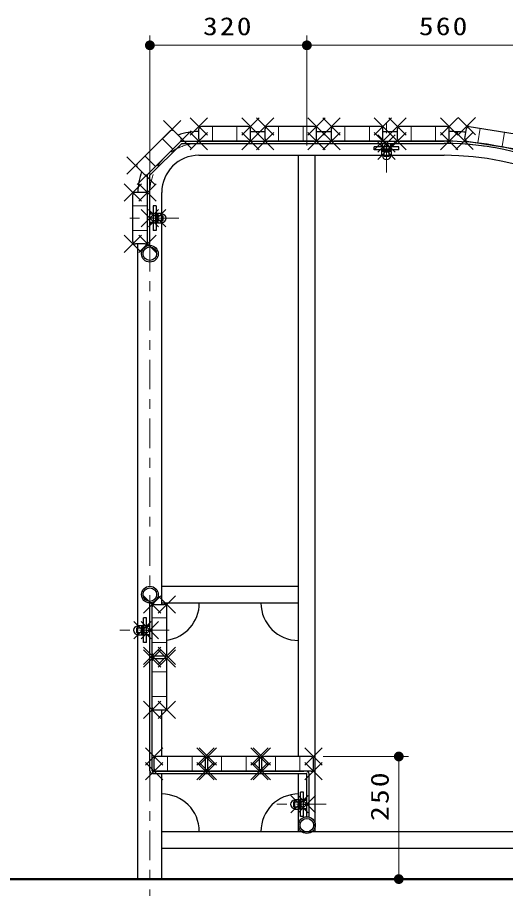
# Model space of a CAD drawing. Units: millimetres at full size, sheet at 1:20. Extents: x -7318 to 0, y -237 to 5140.
# Drawn here: x -4760 to -3765, y 1454 to 3230 of the extents above; entities that cross this region are included whole.
import ezdxf

# ---------------------------------------------------------------- set-up
doc = ezdxf.new("R2010")
doc.units = ezdxf.units.MM
doc.header["$LTSCALE"] = 20
doc.linetypes.add('USER1', pattern=[4.5, 2.5, -2])
doc.linetypes.add('USER2', pattern=[6, 3, -1, 1, -1])
doc.layers.add('layer1', color=7, linetype='Continuous', lineweight=25)
doc.styles.add('ＭＳ ゴシック', font='')
doc.styles.get('ＭＳ ゴシック').set_extended_font_data('MS Gothic')

# ---------------------------------------------------------------- blocks, each defined once
blk = doc.blocks.new('x')
at = {"color": 0, "linetype": 'Continuous', "lineweight": -2}
for p, q in [((-0.884, -0.884), (0.884, 0.884)), ((0.884, -0.884), (-0.884, 0.884))]:
    blk.add_line(p, q, dxfattribs=at)
blk = doc.blocks.new('filled_dot')
at = {"color": 0, "linetype": 'Continuous', "lineweight": -2, "const_width": 1.25}
blk.add_lwpolyline([(-0.625, 0, 1), (0.625, 0, 1)], format="xyb", close=True, dxfattribs=at)

msp = doc.modelspace()

# ---------------------------------------------------------------- linework, layer by layer
at = {"layer": 'layer1', "lineweight": 13}
for p, q in [((-4490.09, 2893.48), (-4490.09, 3193.48)), ((-4170.09, 2969.18), (-4170.09, 3193.48)), ((-4490.09, 3173.48), (-4170.09, 3173.48)), ((-4170.09, 3173.48), (-3610.09, 3173.48)), ((-4136.59, 1723.48), (-3962.69, 1723.48)), ((-3982.69, 1723.48), (-3982.69, 1473.48))]:
    msp.add_line(p, q, dxfattribs=at)
at = {"layer": 'layer1', "linetype": 'USER2', "lineweight": 13}
for p, q in [((-4007.58, 2914.35), (-4007.58, 3022.75)), ((-4290.09, 2973.48), (-3890.09, 2973.48)), ((-4490.09, 1392.3), (-4490.09, 2873.48)), ((-4430.96, 2820.98), (-4539.36, 2820.98)), ((-4485.59, 2005.98), (-4455.59, 2005.98)), ((-4450.96, 1980.98), (-4559.36, 1980.98)), ((-4485.59, 1955.98), (-4455.59, 1955.98)), ((-4485.59, 1895.98), (-4455.59, 1895.98)), ((-4485.59, 1845.98), (-4455.59, 1845.98)), ((-4454.09, 1693.48), (-4454.09, 1723.48)), ((-4404.09, 1693.48), (-4404.09, 1723.48)), ((-4344.09, 1693.48), (-4344.09, 1723.48)), ((-4294.09, 1693.48), (-4294.09, 1723.48)), ((-4234.09, 1693.48), (-4234.09, 1723.48)), ((-4184.09, 1693.48), (-4184.09, 1723.48)), ((-4130.96, 1625.98), (-4239.36, 1625.98))]:
    msp.add_line(p, q, dxfattribs=at)
at = {"layer": 'layer1', "color": 140}
for p, q in [((-4390.09, 2982.98), (-4390.09, 3002.98)), ((-4290.09, 3007.98), (-4385.09, 3007.98)), ((-4285.09, 2982.98), (-4285.09, 3002.98)), ((-4255.09, 2982.98), (-4255.09, 3002.98)), ((-4155.09, 3007.98), (-4250.09, 3007.98)), ((-4150.09, 2982.98), (-4150.09, 3002.98)), ((-4120.09, 2982.98), (-4120.09, 3002.98)), ((-4020.09, 3007.98), (-4115.09, 3007.98)), ((-4015.09, 2982.98), (-4015.09, 3002.98)), ((-3985.09, 2982.98), (-3985.09, 3002.98)), ((-3885.09, 3007.98), (-3980.09, 3007.98)), ((-3880.09, 2982.98), (-3880.09, 3002.98)), ((-3847.89, 2983.78), (-3844.8, 3003.54)), ((-3839.09, 3007.71), (-3745.23, 2993.05)), ((-4448.43, 2999), (-4515.61, 2931.82)), ((-4427.22, 2984.85), (-4441.36, 2999)), ((-4427.22, 2977.78), (-4494.39, 2910.61)), ((-4425.15, 2973.48), (-4490.09, 2908.54)), ((-4427.02, 2977.98), (-3890.09, 2977.98)), ((-4425.15, 2973.48), (-3890.09, 2973.48)), ((-4290.09, 2977.98), (-4385.09, 2977.98)), ((-4155.09, 2977.98), (-4250.09, 2977.98)), ((-4020.09, 2977.98), (-4115.09, 2977.98)), ((-3885.09, 2977.98), (-3980.09, 2977.98)), ((-3843.72, 2978.07), (-3749.86, 2963.41)), ((-4501.46, 2910.61), (-4515.61, 2924.75)), ((-4494.59, 2765.48), (-4494.59, 2910.41)), ((-4490.09, 2765.48), (-4490.09, 2908.55)), ((-4524.59, 2773.48), (-4524.59, 2868.48)), ((-4499.59, 2873.48), (-4519.59, 2873.48)), ((-4494.59, 2773.48), (-4494.59, 2868.48)), ((-4499.59, 2768.48), (-4519.59, 2768.48))]:
    msp.add_line(p, q, dxfattribs=at)
at = {"layer": 'layer1', "color": 140, "linetype": 'USER2', "lineweight": 13}
for p, q in [((-4362.59, 2977.98), (-4362.59, 3007.98)), ((-4312.59, 2977.98), (-4312.59, 3007.98)), ((-4227.59, 2977.98), (-4227.59, 3007.98)), ((-4177.59, 2977.98), (-4177.59, 3007.98)), ((-4092.59, 2977.98), (-4092.59, 3007.98)), ((-4042.59, 2977.98), (-4042.59, 3007.98)), ((-3957.59, 2977.98), (-3957.59, 3007.98)), ((-3907.59, 2977.98), (-3907.59, 3007.98)), ((-3821.49, 2974.6), (-3816.86, 3004.24)), ((-3772.09, 2966.88), (-3767.46, 2996.52)), ((-4443.13, 2961.87), (-4464.34, 2983.09)), ((-4478.48, 2926.52), (-4499.7, 2947.73)), ((-4494.59, 2845.98), (-4524.59, 2845.98)), ((-4494.59, 2795.98), (-4524.59, 2795.98))]:
    msp.add_line(p, q, dxfattribs=at)
at = {"layer": 'layer1', "color": 3}
for p, q in [((-4285.09, 2997.78), (-4255.09, 2997.78)), ((-4150.09, 2997.78), (-4120.09, 2997.78)), ((-4015.09, 2997.78), (-3985.09, 2997.78)), ((-4390.09, 2949.18), (-3890.09, 2949.18)), ((-4465.79, 1723.48), (-4465.79, 1818.48)), ((-4465.79, 1473.48), (-4465.79, 1688.98)), ((-4187.09, 1570.48), (-4187.09, 1688.98))]:
    msp.add_line(p, q, dxfattribs=at)
at = {"layer": 'layer1'}
for p, q in [((-3982.58, 2966.48), (-4032.58, 2966.48)), ((-4032.58, 2960.48), (-4032.58, 2966.48)), ((-4016.08, 2970.48), (-4019.08, 2973.48)), ((-4016.08, 2966.48), (-4016.08, 2973.48)), ((-3999.08, 2966.48), (-4016.08, 2966.48)), ((-4007.58, 2966.48), (-4007.58, 2973.48)), ((-3999.08, 2966.48), (-3999.08, 2973.48)), ((-3999.08, 2970.48), (-3996.08, 2973.48)), ((-3982.58, 2960.48), (-3982.58, 2966.48)), ((-3982.58, 2960.48), (-4032.58, 2960.48)), ((-3997.08, 2961.98), (-4018.08, 2961.98)), ((-4018.08, 2959.98), (-4018.08, 2961.98)), ((-3997.08, 2959.98), (-4018.08, 2959.98)), ((-3997.78, 2956.98), (-4017.38, 2956.98)), ((-4017.38, 2948.98), (-4017.38, 2956.98)), ((-3997.78, 2948.98), (-4017.38, 2948.98)), ((-4016.98, 2956.98), (-4016.98, 2959.98)), ((-4012.58, 2948.98), (-4012.58, 2956.98)), ((-4008.1, 2956.98), (-4009.19, 2959.98)), ((-4005.97, 2956.98), (-4007.06, 2959.98)), ((-4002.58, 2948.98), (-4002.58, 2956.98)), ((-3998.18, 2956.98), (-3998.18, 2959.98)), ((-3997.78, 2948.98), (-3997.78, 2956.98)), ((-3997.08, 2959.98), (-3997.08, 2961.98)), ((-4483.09, 2845.98), (-4483.09, 2795.98)), ((-4477.09, 2845.98), (-4483.09, 2845.98)), ((-4477.09, 2845.98), (-4477.09, 2795.98)), ((-4487.09, 2829.48), (-4490.09, 2832.48)), ((-4483.09, 2829.48), (-4490.09, 2829.48)), ((-4483.09, 2829.48), (-4483.09, 2812.48)), ((-4478.59, 2831.48), (-4478.59, 2810.48)), ((-4476.59, 2831.48), (-4478.59, 2831.48)), ((-4476.59, 2831.48), (-4476.59, 2810.48)), ((-4473.59, 2830.38), (-4476.59, 2830.38)), ((-4473.59, 2830.78), (-4473.59, 2811.18)), ((-4465.59, 2830.78), (-4473.59, 2830.78)), ((-4465.59, 2825.98), (-4473.59, 2825.98)), ((-4465.59, 2830.78), (-4465.59, 2811.18)), ((-4483.09, 2820.98), (-4490.09, 2820.98)), ((-4483.09, 2812.48), (-4490.09, 2812.48)), ((-4487.09, 2812.48), (-4490.09, 2809.48)), ((-4476.59, 2810.48), (-4478.59, 2810.48)), ((-4473.59, 2822.6), (-4476.59, 2821.5)), ((-4473.59, 2820.47), (-4476.59, 2819.37)), ((-4473.59, 2811.58), (-4476.59, 2811.58)), ((-4465.59, 2815.98), (-4473.59, 2815.98)), ((-4465.59, 2811.18), (-4473.59, 2811.18)), ((-4477.09, 2795.98), (-4483.09, 2795.98)), ((-4490.09, 1694.48), (-4490.09, 2036.48)), ((-4485.59, 1694.48), (-4485.59, 2036.48)), ((-4514.59, 1971.18), (-4514.59, 1990.78)), ((-4514.59, 1990.78), (-4506.59, 1990.78)), ((-4506.59, 1971.18), (-4506.59, 1990.78)), ((-4506.59, 1990.38), (-4503.59, 1990.38)), ((-4503.59, 1970.48), (-4503.59, 1991.48)), ((-4503.59, 1991.48), (-4501.59, 1991.48)), ((-4503.09, 1955.98), (-4503.09, 2005.98)), ((-4497.09, 2005.98), (-4503.09, 2005.98)), ((-4501.59, 1970.48), (-4501.59, 1991.48)), ((-4497.09, 1955.98), (-4497.09, 2005.98)), ((-4497.09, 1989.48), (-4490.09, 1989.48)), ((-4497.09, 1972.48), (-4497.09, 1989.48)), ((-4493.09, 1989.48), (-4490.09, 1992.48)), ((-4514.59, 1985.98), (-4506.59, 1985.98)), ((-4514.59, 1975.98), (-4506.59, 1975.98)), ((-4506.59, 1981.5), (-4503.59, 1982.6)), ((-4506.59, 1979.37), (-4503.59, 1980.47)), ((-4506.59, 1971.58), (-4503.59, 1971.58)), ((-4497.09, 1980.98), (-4490.09, 1980.98)), ((-4497.09, 1972.48), (-4490.09, 1972.48)), ((-4493.09, 1972.48), (-4490.09, 1969.48)), ((-4514.59, 1971.18), (-4506.59, 1971.18)), ((-4503.59, 1970.48), (-4501.59, 1970.48)), ((-4497.09, 1955.98), (-4503.09, 1955.98)), ((-4484.59, 1693.48), (-4176.09, 1693.48)), ((-4484.59, 1688.98), (-4171.09, 1688.98)), ((-4170.09, 1600.48), (-4170.09, 1687.98)), ((-4165.59, 1600.48), (-4165.59, 1688.98)), ((-4194.59, 1616.18), (-4194.59, 1635.78)), ((-4194.59, 1635.78), (-4186.59, 1635.78)), ((-4186.59, 1616.18), (-4186.59, 1635.78)), ((-4186.59, 1635.38), (-4183.59, 1635.38)), ((-4183.59, 1615.48), (-4183.59, 1636.48)), ((-4183.59, 1636.48), (-4181.59, 1636.48)), ((-4183.09, 1600.98), (-4183.09, 1650.98)), ((-4177.09, 1650.98), (-4183.09, 1650.98)), ((-4181.59, 1615.48), (-4181.59, 1636.48)), ((-4177.09, 1600.98), (-4177.09, 1650.98)), ((-4177.09, 1634.48), (-4170.09, 1634.48)), ((-4177.09, 1617.48), (-4177.09, 1634.48)), ((-4173.09, 1634.48), (-4170.09, 1637.48)), ((-4194.59, 1630.98), (-4186.59, 1630.98)), ((-4194.59, 1620.98), (-4186.59, 1620.98)), ((-4186.59, 1626.5), (-4183.59, 1627.6)), ((-4186.59, 1624.37), (-4183.59, 1625.47)), ((-4186.59, 1616.58), (-4183.59, 1616.58)), ((-4177.09, 1625.98), (-4170.09, 1625.98)), ((-4177.09, 1617.48), (-4170.09, 1617.48)), ((-4173.09, 1617.48), (-4170.09, 1614.48)), ((-4194.59, 1616.18), (-4186.59, 1616.18)), ((-4183.59, 1615.48), (-4181.59, 1615.48)), ((-4177.09, 1600.98), (-4183.09, 1600.98))]:
    msp.add_line(p, q, dxfattribs=at)
at = {"layer": 'layer1', "linetype": 'USER1', "lineweight": 13}
for p, q in [((-4012.58, 2961.98), (-4012.58, 2966.48)), ((-4002.58, 2961.98), (-4002.58, 2966.48)), ((-4012.58, 2946.48), (-4012.58, 2948.98)), ((-4002.58, 2946.48), (-4002.58, 2948.98)), ((-4002.58, 2946.48), (-4012.58, 2946.48)), ((-4478.59, 2825.98), (-4483.09, 2825.98)), ((-4463.09, 2825.98), (-4465.59, 2825.98)), ((-4463.09, 2825.98), (-4463.09, 2815.98)), ((-4478.59, 2815.98), (-4483.09, 2815.98)), ((-4463.09, 2815.98), (-4465.59, 2815.98)), ((-4517.09, 1985.98), (-4514.59, 1985.98)), ((-4517.09, 1975.98), (-4517.09, 1985.98)), ((-4517.09, 1975.98), (-4514.59, 1975.98)), ((-4501.59, 1985.98), (-4497.09, 1985.98)), ((-4501.59, 1975.98), (-4497.09, 1975.98)), ((-4197.09, 1630.98), (-4194.59, 1630.98)), ((-4197.09, 1620.98), (-4197.09, 1630.98)), ((-4197.09, 1620.98), (-4194.59, 1620.98)), ((-4181.59, 1630.98), (-4177.09, 1630.98)), ((-4181.59, 1620.98), (-4177.09, 1620.98))]:
    msp.add_line(p, q, dxfattribs=at)
at = {"layer": 'layer1', "color": 70}
for p, q in [((-4187.09, 1723.48), (-4187.09, 2949.18)), ((-4153.09, 1570.48), (-4153.09, 2949.18)), ((-4465.79, 2033.48), (-4465.79, 2873.48)), ((-4514.39, 1473.48), (-4514.39, 2768.48)), ((-4465.79, 2070.48), (-4187.09, 2070.48)), ((-4465.79, 2036.48), (-4187.09, 2036.48)), ((-4465.79, 1570.48), (-3314.39, 1570.48)), ((-4465.79, 1536.48), (-3314.39, 1536.48))]:
    msp.add_line(p, q, dxfattribs=at)
at = {"layer": 'layer1', "color": 40}
for p, q in [((-4485.59, 1933.48), (-4485.59, 2028.48)), ((-4480.59, 2033.48), (-4460.59, 2033.48)), ((-4455.59, 1933.48), (-4455.59, 2028.48)), ((-4485.59, 1823.48), (-4485.59, 1918.48)), ((-4480.59, 1928.48), (-4460.59, 1928.48)), ((-4480.59, 1923.48), (-4460.59, 1923.48)), ((-4455.59, 1823.48), (-4455.59, 1918.48)), ((-4480.59, 1818.48), (-4460.59, 1818.48)), ((-4381.59, 1723.48), (-4476.59, 1723.48)), ((-4271.59, 1723.48), (-4366.59, 1723.48)), ((-4161.59, 1723.48), (-4256.59, 1723.48)), ((-4481.59, 1698.48), (-4481.59, 1718.48)), ((-4376.59, 1698.48), (-4376.59, 1718.48)), ((-4371.59, 1698.48), (-4371.59, 1718.48)), ((-4266.59, 1698.48), (-4266.59, 1718.48)), ((-4261.59, 1698.48), (-4261.59, 1718.48)), ((-4156.59, 1698.48), (-4156.59, 1718.48)), ((-4381.59, 1693.48), (-4476.59, 1693.48)), ((-4271.59, 1693.48), (-4366.59, 1693.48)), ((-4161.59, 1693.48), (-4256.59, 1693.48))]:
    msp.add_line(p, q, dxfattribs=at)
at = {"layer": 'layer1', "color": 32, "lineweight": 50}
for p, q in [((-6831.62, 1473.48), (-3314.39, 1473.48)), ((-4465.79, 1473.48), (-3161.91, 1473.48))]:
    msp.add_line(p, q, dxfattribs=at)
at = {"layer": 'layer1', "color": 140}
for radius in [17, 13.8]:
    msp.add_circle((-4490.09, 2748.48), radius, dxfattribs=at)
at = {"layer": 'layer1', "color": 3}
for centre, radius in [((-4490.09, 2053.48), 17), ((-4490.09, 2053.48), 13.8), ((-4170.09, 1583.48), 17), ((-4170.09, 1583.48), 13.8)]:
    msp.add_circle(centre, radius, dxfattribs=at)
at = {"layer": 'layer1', "color": 140}
for centre, radius, start, end in [((-4385.09, 3002.98), 5, 90, 180), ((-4290.09, 3002.98), 5, 0, 90), ((-4250.09, 3002.98), 5, 90, 180), ((-4155.09, 3002.98), 5, 0, 90), ((-4115.09, 3002.98), 5, 90, 180), ((-4020.09, 3002.98), 5, 0, 90), ((-3980.09, 3002.98), 5, 90, 180), ((-3885.09, 3002.98), 5, 0, 90), ((-3839.86, 3002.77), 5, 81.12074, 171.12074), ((-4444.89, 2995.46), 5, 45, 135), ((-4430.75, 2981.32), 5, 315, 45), ((-4385.09, 2982.98), 5, 180, 270), ((-4290.09, 2982.98), 5, 270, 0), ((-4250.09, 2982.98), 5, 180, 270), ((-4155.09, 2982.98), 5, 270, 0), ((-4115.09, 2982.98), 5, 180, 270), ((-4020.09, 2982.98), 5, 270, 0), ((-3980.09, 2982.98), 5, 180, 270), ((-3890.09, 2373.48), 604.5, 37.30877, 90), ((-3890.09, 2373.48), 600, 36.87343, 90), ((-3885.09, 2982.98), 5, 270, 0), ((-3842.95, 2983.01), 5, 171.12074, 261.12074), ((-4512.07, 2928.29), 5, 135, 225), ((-4497.93, 2914.14), 5, 225, 315), ((-4519.59, 2868.48), 5, 90, 180), ((-4499.59, 2868.48), 5, 0, 90), ((-4519.59, 2773.48), 5, 180, 270), ((-4499.59, 2773.48), 5, 270, 0)]:
    msp.add_arc(centre, radius, start, end, dxfattribs=at)
at = {"layer": 'layer1', "color": 3}
for centre, radius, start, end in [((-4390.09, 2873.48), 124.3, 90, 110.01599), ((-3890.09, 2373.48), 624.3, 85.94468, 89.0822), ((-4390.09, 2873.48), 75.7, 90, 180), ((-4390.09, 2873.48), 124.3, 159.98401, 180)]:
    msp.add_arc(centre, radius, start, end, dxfattribs=at)
at = {"layer": 'layer1', "linetype": 'USER2', "lineweight": 13}
for centre, radius, start, end in [((-4390.09, 2873.48), 100, 90, 180), ((-3890.09, 2373.48), 600, 0, 90)]:
    msp.add_arc(centre, radius, start, end, dxfattribs=at)
at = {"layer": 'layer1'}
for centre, radius, start, end in [((-4007.58, 2948.98), 8.5, 180, 0), ((-4465.59, 2820.98), 8.5, 270, 90), ((-4514.59, 1980.98), 8.5, 90, 270), ((-4484.59, 1694.48), 5.5, 180, 270), ((-4484.59, 1694.48), 1, 180, 270), ((-4171.09, 1687.98), 5.5, 0, 90), ((-4171.09, 1687.98), 1, 0, 90), ((-4194.59, 1625.98), 8.5, 90, 270)]:
    msp.add_arc(centre, radius, start, end, dxfattribs=at)
at = {"layer": 'layer1', "color": 70}
for centre, radius, start, end in [((-3890.09, 2373.48), 575.7, 0, 90), ((-4465.79, 2036.48), 76.5, 277.66226, 0), ((-4187.09, 2036.48), 76.5, 180, 270), ((-4465.79, 1570.48), 76.5, 0, 90), ((-4187.09, 1570.48), 76.5, 90, 180)]:
    msp.add_arc(centre, radius, start, end, dxfattribs=at)
at = {"layer": 'layer1', "color": 40}
for centre, start, end in [((-4480.59, 2028.48), 90, 180), ((-4460.59, 2028.48), 0, 90), ((-4480.59, 1933.48), 180, 270), ((-4480.59, 1918.48), 90, 180), ((-4460.59, 1933.48), 270, 0), ((-4460.59, 1918.48), 0, 90), ((-4480.59, 1823.48), 180, 270), ((-4460.59, 1823.48), 270, 0), ((-4476.59, 1718.48), 90, 180), ((-4381.59, 1718.48), 0, 90), ((-4366.59, 1718.48), 90, 180), ((-4271.59, 1718.48), 0, 90), ((-4256.59, 1718.48), 90, 180), ((-4161.59, 1718.48), 0, 90), ((-4476.59, 1698.48), 180, 270), ((-4381.59, 1698.48), 270, 0), ((-4366.59, 1698.48), 180, 270), ((-4271.59, 1698.48), 270, 0), ((-4256.59, 1698.48), 180, 270), ((-4161.59, 1698.48), 270, 0)]:
    msp.add_arc(centre, 5, start, end, dxfattribs=at)

# ---------------------------------------------------------------- block references
at = {"layer": 'layer1', "lineweight": 13, "xscale": 8, "yscale": 8}
for p in [(-4490.09, 3173.48), (-4170.09, 3173.48)]:
    msp.add_blockref('filled_dot', p, dxfattribs=at)
for p, rotation in [((-4170.09, 3173.48), 180), ((-3982.69, 1723.48), 270), ((-3982.69, 1473.48), 90)]:
    msp.add_blockref('filled_dot', p, dxfattribs=dict(at, rotation=rotation))
at = {"layer": 'layer1', "color": 140, "xscale": 20, "yscale": 20}
for p in [(-4444.89, 3002.53), (-4390.09, 3007.98), (-4285.09, 3007.98), (-4255.09, 3007.98), (-4150.09, 3007.98), (-4120.09, 3007.98), (-4015.09, 3007.98), (-3985.09, 3007.98), (-3880.09, 3007.98), (-3844.03, 3008.48), (-4423.68, 2981.32), (-4390.09, 2977.98), (-4285.09, 2977.98), (-4255.09, 2977.98), (-4150.09, 2977.98), (-4120.09, 2977.98), (-4015.09, 2977.98), (-3985.09, 2977.98), (-3880.09, 2977.98), (-3848.66, 2978.84), (-4519.14, 2928.29), (-4497.93, 2907.07), (-4524.59, 2873.48), (-4494.59, 2873.48), (-4524.59, 2768.48), (-4494.59, 2768.48)]:
    msp.add_blockref('x', p, dxfattribs=at)
at = {"layer": 'layer1', "xscale": 20, "yscale": 20}
for p in [(-4007.58, 2973.48), (-4007.58, 2958.48), (-4490.09, 2820.98), (-4475.09, 2820.98), (-4485.59, 2033.48), (-4455.59, 2033.48), (-4505.09, 1980.98), (-4490.09, 1980.98), (-4485.59, 1928.48), (-4485.59, 1923.48), (-4455.59, 1928.48), (-4455.59, 1923.48), (-4485.59, 1818.48), (-4455.59, 1818.48), (-4481.59, 1723.48), (-4376.59, 1723.48), (-4371.59, 1723.48), (-4266.59, 1723.48), (-4261.59, 1723.48), (-4156.59, 1723.48), (-4481.59, 1693.48), (-4376.59, 1693.48), (-4371.59, 1693.48), (-4266.59, 1693.48), (-4261.59, 1693.48), (-4156.59, 1693.48), (-4185.09, 1625.98), (-4170.09, 1625.98)]:
    msp.add_blockref('x', p, dxfattribs=at)

# ---------------------------------------------------------------- texts
at = {"layer": 'layer1', "char_height": 36.66, "attachment_point": 8, "style": 'ＭＳ ゴシック'}
for s, insert in [('\\T1.15;\\W1.2;320', (-4330.09, 3193.48)), ('\\T1.15;\\W1.2;560', (-3890.09, 3193.48))]:
    msp.add_mtext(s, dxfattribs=dict(at, insert=insert))
at = {"layer": 'layer1', "insert": (-4002.69, 1643.72), "char_height": 36.66, "attachment_point": 8, "rotation": 90, "style": 'ＭＳ ゴシック'}
msp.add_mtext('\\T1.15;\\W1.2;250', dxfattribs=at)

doc.saveas('drawing.dxf')
